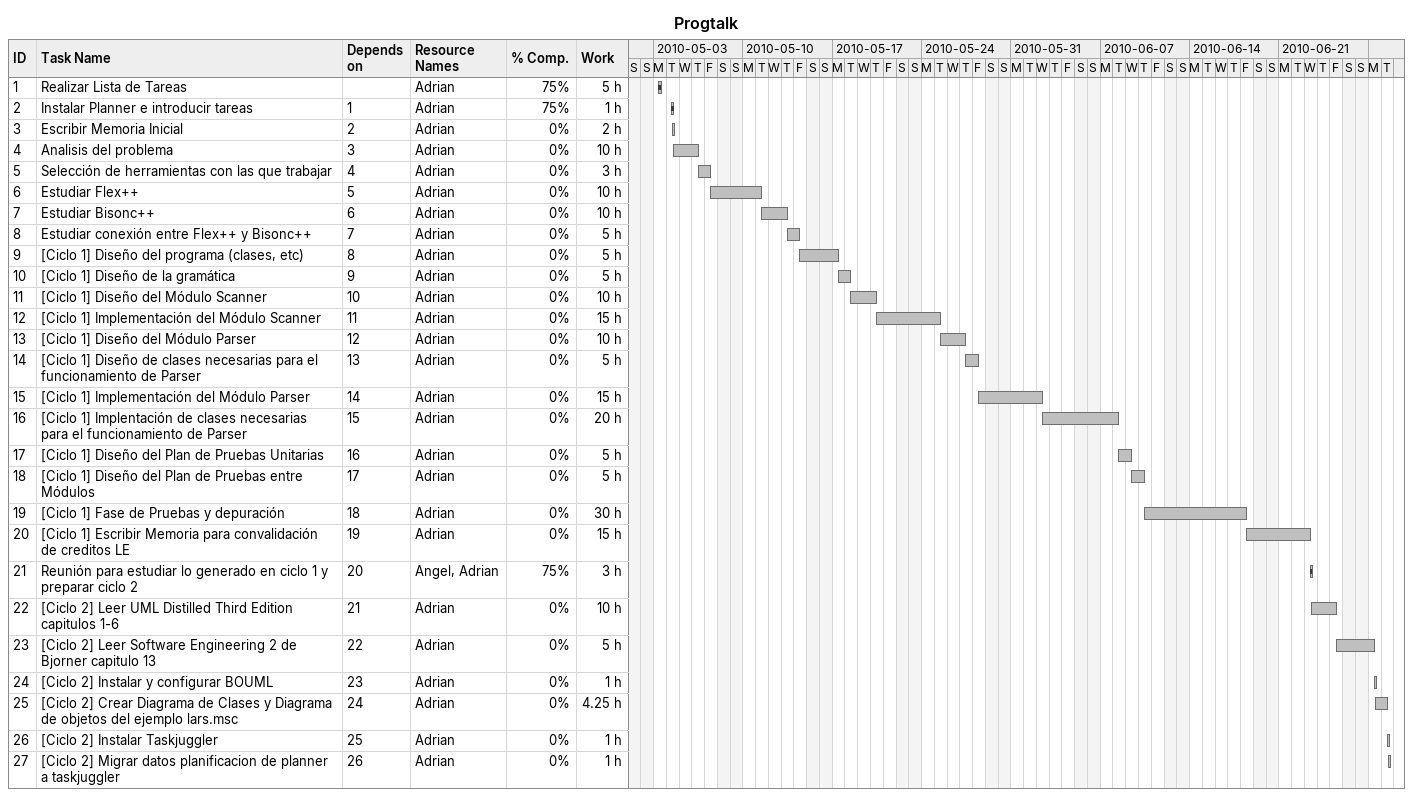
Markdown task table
Progtalk

| ID | Task | Start | Finish | Predecessors | Resources | % complete | Work (h) |
|---|---|---|---|---|---|---|---|
| 1 | Realizar Lista de Tareas | 2010-05-03 | 2010-05-03 |  | Adrian | 75 | 5 |
| 2 | Instalar Planner e introducir tareas | 2010-05-04 | 2010-05-04 | 1 | Adrian | 75 | 1 |
| 3 | Escribir Memoria Inicial | 2010-05-04 | 2010-05-04 | 2 | Adrian | 0 | 2 |
| 4 | Analisis del problema | 2010-05-04 | 2010-05-06 | 3 | Adrian | 0 | 10 |
| 5 | Selección de herramientas con las que trabajar | 2010-05-06 | 2010-05-07 | 4 | Adrian | 0 | 3 |
| 6 | Estudiar Flex++ | 2010-05-07 | 2010-05-11 | 5 | Adrian | 0 | 10 |
| 7 | Estudiar Bisonc++ | 2010-05-11 | 2010-05-13 | 6 | Adrian | 0 | 10 |
| 8 | Estudiar conexión entre Flex++ y Bisonc++ | 2010-05-13 | 2010-05-14 | 7 | Adrian | 0 | 5 |
| 9 | [Ciclo 1] Diseño del programa (clases, etc) | 2010-05-14 | 2010-05-17 | 8 | Adrian | 0 | 5 |
| 10 | [Ciclo 1] Diseño de la gramática | 2010-05-17 | 2010-05-18 | 9 | Adrian | 0 | 5 |
| 11 | [Ciclo 1] Diseño del Módulo Scanner | 2010-05-18 | 2010-05-20 | 10 | Adrian | 0 | 10 |
| 12 | [Ciclo 1] Implementación del Módulo Scanner | 2010-05-20 | 2010-05-25 | 11 | Adrian | 0 | 15 |
| 13 | [Ciclo 1] Diseño del Módulo Parser | 2010-05-25 | 2010-05-27 | 12 | Adrian | 0 | 10 |
| 14 | [Ciclo 1] Diseño de clases necesarias para el funcionamiento de Parser | 2010-05-27 | 2010-05-28 | 13 | Adrian | 0 | 5 |
| 15 | [Ciclo 1] Implementación del Módulo Parser | 2010-05-28 | 2010-06-02 | 14 | Adrian | 0 | 15 |
| 16 | [Ciclo 1] Implentación de clases necesarias para el funcionamiento de Parser | 2010-06-02 | 2010-06-08 | 15 | Adrian | 0 | 20 |
| 17 | [Ciclo 1] Diseño del Plan de Pruebas Unitarias | 2010-06-08 | 2010-06-09 | 16 | Adrian | 0 | 5 |
| 18 | [Ciclo 1] Diseño del Plan de Pruebas entre Módulos | 2010-06-09 | 2010-06-10 | 17 | Adrian | 0 | 5 |
| 19 | [Ciclo 1] Fase de Pruebas y depuración | 2010-06-10 | 2010-06-18 | 18 | Adrian | 0 | 30 |
| 20 | [Ciclo 1] Escribir Memoria para convalidación de creditos LE | 2010-06-18 | 2010-06-23 | 19 | Adrian | 0 | 15 |
| 21 | Reunión para estudiar lo generado en ciclo 1 y preparar ciclo 2 | 2010-06-23 | 2010-06-23 | 20 | Angel, Adrian | 75 | 3 |
| 22 | [Ciclo 2] Leer UML Distilled Third Edition capitulos 1-6 | 2010-06-23 | 2010-06-25 | 21 | Adrian | 0 | 10 |
| 23 | [Ciclo 2] Leer Software Engineering 2 de Bjorner capitulo 13 | 2010-06-25 | 2010-06-28 | 22 | Adrian | 0 | 5 |
| 24 | [Ciclo 2] Instalar y configurar BOUML | 2010-06-28 | 2010-06-28 | 23 | Adrian | 0 | 1 |
| 25 | [Ciclo 2] Crear Diagrama de Clases y Diagrama de objetos del ejemplo lars.msc | 2010-06-28 | 2010-06-29 | 24 | Adrian | 0 | 4.25 |
| 26 | [Ciclo 2] Instalar Taskjuggler | 2010-06-29 | 2010-06-29 | 25 | Adrian | 0 | 1 |
| 27 | [Ciclo 2] Migrar datos planificacion de planner a taskjuggler | 2010-06-29 | 2010-06-29 | 26 | Adrian | 0 | 1 |
